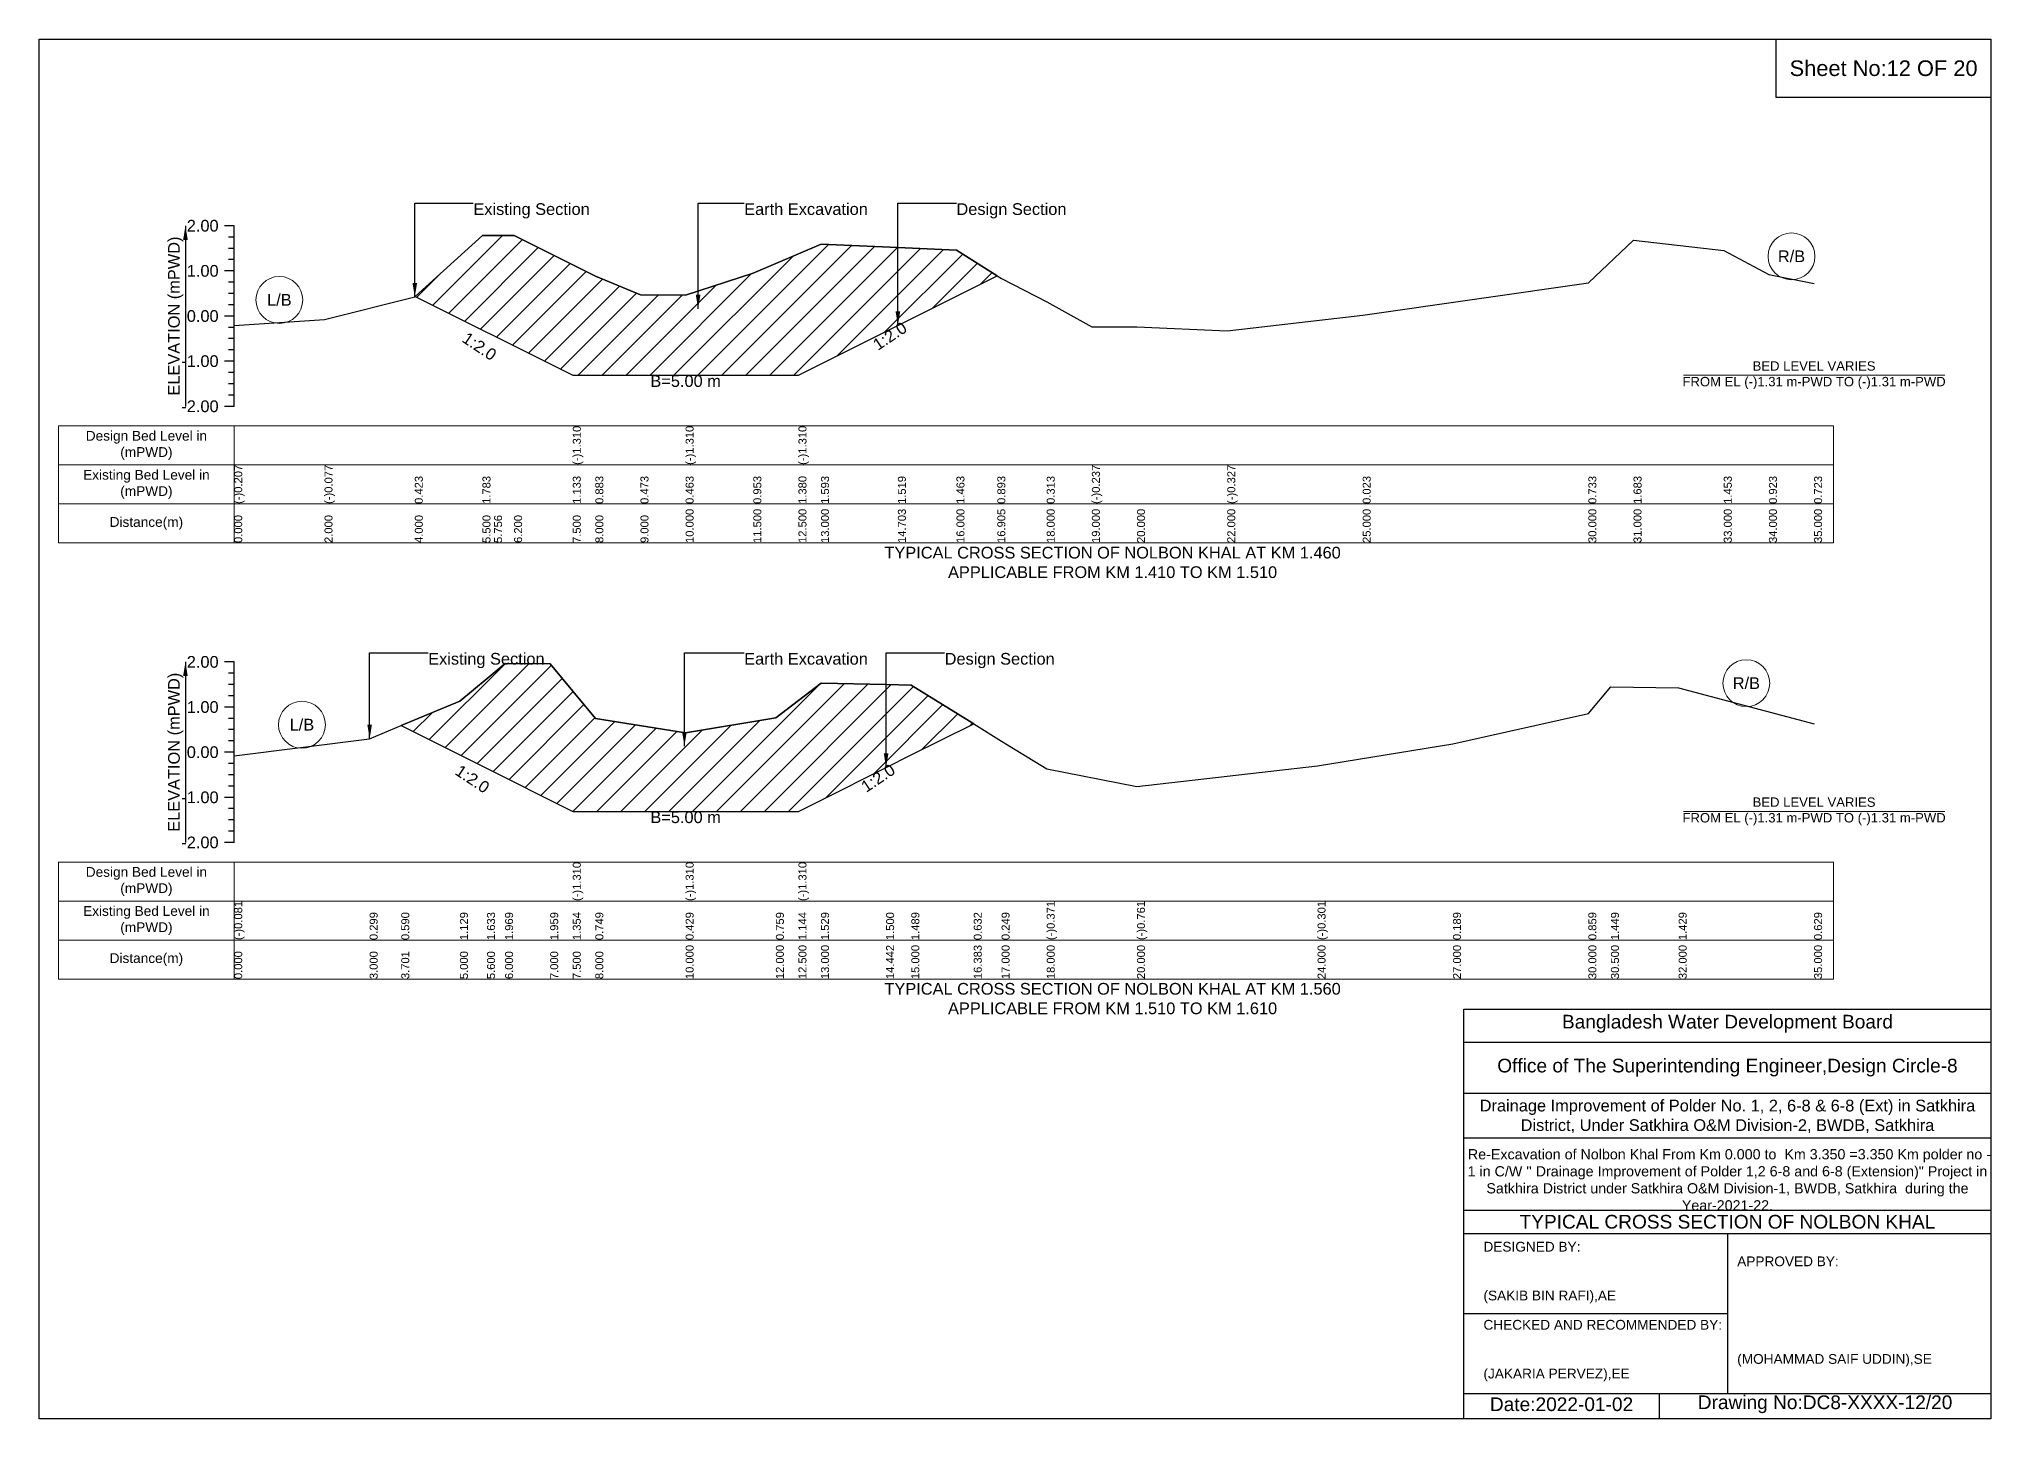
# Model space of a CAD drawing. Header units: inches. Extents: x 91000 to 298000, y -5656 to 0.
# Drawn here: x 210000 to 218000, y -5656 to 0 of the extents above; entities that cross this region are included whole.
import ezdxf

# ---------------------------------------------------------------- set-up
doc = ezdxf.new("R2010")
doc.units = ezdxf.units.IN
doc.header["$LTSCALE"] = 7
doc.header["$MEASUREMENT"] = 0
for name, color, linetype, lineweight in [('Cross section Data Border', 7, 'Continuous', 9), ('Cross Section Labels', 7, 'Continuous', 9), ('Existing_Bed_Level for Xsection', 7, 'Continuous', 25)]:
    doc.layers.add(name, color=color, linetype=linetype, lineweight=lineweight)
doc.styles.get("Standard").update_dxf_attribs({"font": 'arial.ttf'})
doc.dimstyles.get("Standard").update_dxf_attribs({"dimtxt": 0.18, "dimasz": 0.18, "dimexe": 0.18, "dimexo": 0.0625, "dimgap": 0.09, "dimtad": 0, "dimtih": 1, "dimtoh": 1, "dimdec": 4, "dimzin": 0, "dimdsep": 46, "dimtxsty": 'Standard', "dimcen": 0.09, "dimadec": 0, "dimazin": 0, "dimtfac": 1, "dimtdec": 4, "dimtofl": 0, "dimtmove": 0, "dimatfit": 3, "dimfxl": 1, "dimtolj": 1, "dimtzin": 0, "dimarcsym": 0})

msp = doc.modelspace()

# ---------------------------------------------------------------- hatches: boundary and pattern name
at = {"layer": 'Existing_Bed_Level for Xsection'}
h = msp.add_hatch(dxfattribs=at)
h.set_pattern_fill('ANSI31', color=256, scale=555, style=0)
h.paths.add_polyline_path([(211542.2, -1055.2), (211817.5, -1192.9), (211864.9, -1216.5), (211947, -1257.6), (212187.5, -1377.9), (212280, -1377.9), (212465, -1377.9), (212650, -1377.9), (212927.5, -1377.9), (213112.5, -1377.9), (213205, -1331.6), (213520, -1174.1), (213760, -1054.1), (213927.5, -970.4), (213760, -864.9), (213520, -854.4), (213205, -840.8), (213112.5, -880.3), (212927.5, -959.2), (212650, -1049.8), (212465, -1048), (212280, -972.1), (212187.5, -925.9), (211947, -805.7), (211864.9, -805.7), (211817.5, -805.7)])
h = msp.add_hatch(dxfattribs=at)
h.set_pattern_fill('ANSI31', color=256, scale=555, style=0)
h.paths.add_polyline_path([(211484.6, -2814.1), (211725, -2934.3), (211836.1, -2989.8), (211910, -3026.8), (212095, -3119.3), (212187.5, -3165.6), (212280, -3165.6), (212650, -3165.6), (213020, -3165.6), (213112.5, -3165.6), (213205, -3119.3), (213471.7, -2986), (213575, -2934.3), (213830.9, -2806.4), (213575, -2647.8), (213471.7, -2645.7), (213205, -2640.3), (213112.5, -2711.6), (213020, -2782.8), (212650, -2843.8), (212280, -2784.7), (212187.5, -2672.7), (212095, -2560.8), (211910, -2558.9), (211836.1, -2621.1), (211725, -2714.3)])

# ---------------------------------------------------------------- linework, layer by layer
for points in [[(210000, 0), (218000, 0), (218000, -5656), (210000, -5656)], [(217120, 0), (218000, 0), (218000, -240), (217120, -240)]]:
    msp.add_lwpolyline(points, close=True)
for points in [[(215840, -5656), (215840, -3976), (218000, -3976)], [(215840, -4112), (218000, -4112)], [(215840, -4320), (218000, -4320)], [(215840, -4504), (218000, -4504)], [(215840, -4800), (218000, -4800)], [(215840, -4896), (218000, -4896)], [(216920, -4896), (216920, -5552)], [(215840, -5224), (216920, -5224)], [(215840, -5552), (218000, -5552)], [(216640, -5552), (216640, -5656)]]:
    msp.add_lwpolyline(points)
at = {"layer": 'Cross section Data Border'}
for points in [[(210080, -1585.5), (217355, -1585.5), (217355, -2065.5), (210080, -2065.5)], [(210080, -3373.2), (217355, -3373.2), (217355, -3853.2), (210080, -3853.2)]]:
    msp.add_lwpolyline(points, close=True, dxfattribs=at)
for points in [[(210800, -1585.5), (210800, -2065.5)], [(210080, -1745.5), (217355, -1745.5)], [(210080, -1905.5), (217355, -1905.5)], [(210800, -3373.2), (210800, -3853.2)], [(210080, -3533.2), (217355, -3533.2)], [(210080, -3693.2), (217355, -3693.2)]]:
    msp.add_lwpolyline(points, dxfattribs=at)
at = {"layer": 'Cross Section Labels'}
for points in [[(216739.2, -1377.9), (217810.8, -1377.9)], [(216739.2, -3165.6), (217810.8, -3165.6)]]:
    msp.add_lwpolyline(points, dxfattribs=at)
for centre in [(217182.5, -890.8), (210985, -1069.3), (216997.5, -2640.3), (211077.5, -2810.6)]:
    msp.add_circle(centre, 96, dxfattribs=at)
at = {"layer": 'Existing_Bed_Level for Xsection'}
for points in [[(210800, -765.5), (210760, -765.5)], [(210800, -1505.5), (210800, -1320.5), (210800, -1135.5), (210800, -950.5), (210800, -765.5)], [(210800, -811.8), (210776, -811.8)], [(210800, -858), (210776, -858)], [(210800, -1173.8), (211170, -1149.8), (211540, -1057.2), (211542.2, -1055.2), (211817.5, -805.7), (211864.9, -805.7), (211947, -805.7), (212187.5, -925.9), (212187.5, -925.9), (212280, -972.1), (212465, -1048), (212650, -1049.8), (212650, -1049.8), (212927.5, -959.2), (213112.5, -880.3), (213112.5, -880.3), (213205, -840.8), (213520, -854.4), (213760, -864.9), (213927.5, -970.4), (213945, -981.4), (214130, -1077.6), (214315, -1179.3), (214500, -1179.3), (214870, -1196), (215425, -1131.2), (216350, -999.9), (216535, -824.2), (216905, -866.7), (217090, -964.8), (217275, -1001.8)], [(210800, -950.5), (210760, -950.5)], [(210800, -904.3), (210776, -904.3)], [(210800, -996.8), (210776, -996.8)], [(210800, -1043), (210776, -1043)], [(210800, -1089.3), (210776, -1089.3)], [(210800, -1135.5), (210760, -1135.5)], [(210800, -1181.8), (210776, -1181.8)], [(210800, -1228), (210776, -1228)], [(210800, -1274.3), (210776, -1274.3)], [(210800, -1320.5), (210760, -1320.5)], [(210800, -1366.8), (210776, -1366.8)], [(210800, -1413), (210776, -1413)], [(210800, -1505.5), (210760, -1505.5)], [(210800, -1459.3), (210776, -1459.3)], [(210800, -2553.2), (210760, -2553.2)], [(210800, -3293.2), (210800, -3108.2), (210800, -2923.2), (210800, -2738.2), (210800, -2553.2)], [(210800, -2938.2), (211355, -2867.9), (211484.6, -2814.1), (211725, -2714.3), (211836.1, -2621.1), (211910, -2558.9), (212095, -2560.8), (212187.5, -2672.7), (212187.5, -2672.7), (212280, -2784.7), (212650, -2843.8), (212650, -2843.8), (213020, -2782.8), (213112.5, -2711.6), (213112.5, -2711.6), (213205, -2640.3), (213471.7, -2645.7), (213575, -2647.8), (213830.9, -2806.4), (213945, -2877.2), (214130, -2991.8), (214500, -3064), (215240, -2978.9), (215795, -2888.2), (216350, -2764.3), (216442.5, -2655.2), (216720, -2658.8), (217275, -2806.8)], [(210800, -2599.5), (210776, -2599.5)], [(210800, -2645.7), (210776, -2645.7)], [(210800, -2692), (210776, -2692)], [(210800, -2738.2), (210760, -2738.2)], [(210800, -2784.5), (210776, -2784.5)], [(210800, -2830.7), (210776, -2830.7)], [(210800, -2877), (210776, -2877)], [(210800, -2923.2), (210760, -2923.2)], [(210800, -2969.5), (210776, -2969.5)], [(210800, -3015.7), (210776, -3015.7)], [(210800, -3108.2), (210760, -3108.2)], [(210800, -3062), (210776, -3062)], [(210800, -3154.5), (210776, -3154.5)], [(210800, -3200.7), (210776, -3200.7)], [(210800, -3247), (210776, -3247)], [(210800, -3293.2), (210760, -3293.2)]]:
    msp.add_lwpolyline(points, dxfattribs=at)
for points in [[(211542.2, -1055.2), (211542.2, -1055.2), (211817.5, -1192.9), (211864.9, -1216.5), (211947, -1257.6), (212187.5, -1377.9), (212187.5, -1377.9), (212280, -1377.9), (212465, -1377.9), (212650, -1377.9), (212650, -1377.9), (212927.5, -1377.9), (213112.5, -1377.9), (213112.5, -1377.9), (213205, -1331.6), (213520, -1174.1), (213760, -1054.1), (213927.5, -970.4), (213927.5, -970.4), (213927.5, -970.4), (213760, -864.9), (213520, -854.4), (213205, -840.8), (213112.5, -880.3), (213112.5, -880.3), (212927.5, -959.2), (212650, -1049.8), (212650, -1049.8), (212465, -1048), (212280, -972.1), (212187.5, -925.9), (212187.5, -925.9), (211947, -805.7), (211864.9, -805.7), (211817.5, -805.7), (211542.2, -1055.2)], [(211484.6, -2814.1), (211725, -2934.3), (211836.1, -2989.8), (211910, -3026.8), (212095, -3119.3), (212187.5, -3165.6), (212187.5, -3165.6), (212280, -3165.6), (212650, -3165.6), (212650, -3165.6), (213020, -3165.6), (213112.5, -3165.6), (213112.5, -3165.6), (213205, -3119.3), (213471.7, -2986), (213575, -2934.3), (213830.9, -2806.4), (213830.9, -2806.4), (213830.9, -2806.4), (213575, -2647.8), (213471.7, -2645.7), (213205, -2640.3), (213112.5, -2711.6), (213112.5, -2711.6), (213020, -2782.8), (212650, -2843.8), (212650, -2843.8), (212280, -2784.7), (212187.5, -2672.7), (212187.5, -2672.7), (212095, -2560.8), (211910, -2558.9), (211836.1, -2621.1), (211725, -2714.3)]]:
    msp.add_lwpolyline(points, close=True, dxfattribs=at)

# ---------------------------------------------------------------- texts
at = {"attachment_point": 5}
for s, insert, char_height in [('Sheet No:12 OF 20', (217560, -120), 64), ('Bangladesh Water Development Board', (216920, -4036), 56), ('Office of The Superintending Engineer,Design Circle-8', (216920, -4216), 56)]:
    msp.add_mtext(s, dxfattribs=dict(at, insert=insert, char_height=char_height))
for s, insert, char_height, width, attachment_point in [('Drainage Improvement of Polder No. 1, 2, 6-8 & 6-8 (Ext) in Satkhira District, Under Satkhira O&M Division-2, BWDB, Satkhira', (216920, -4416), 48, 2240, 5), (' Re-Excavation of Nolbon Khal From Km 0.000 to  Km 3.350 =3.350 Km polder no - 1 in C/W \'\' Drainage Improvement of Polder 1,2 6-8 and 6-8 (Extension)" Project in Satkhira District under Satkhira O&M Division-1, BWDB, Satkhira  during the Year-2021-22. ', (216920, -4676), 41.8678, 2160, 5), ('TYPICAL CROSS SECTION OF NOLBON KHAL', (216920, -4848), 56, 2240, 5), ('DESIGNED BY:^J^J^J(SAKIB BIN RAFI),AE', (215920, -5056), 40, 1120, 4), ('APPROVED BY:^J^J^J^J^J^J(MOHAMMAD SAIF UDDIN),SE', (216960, -5216), 40, 1120, 4), ('CHECKED AND RECOMMENDED BY:^J^J^J(JAKARIA PERVEZ),EE', (215920, -5376), 40, 1120, 4), ('Date:2022-01-02', (216240, -5596), 56, 1120, 5), ('Drawing No:DC8-XXXX-12/20', (217320, -5596), 56, 1760, 5)]:
    msp.add_mtext(s, dxfattribs=dict(insert=insert, char_height=char_height, width=width, attachment_point=attachment_point))
at = {"layer": 'Cross section Data Border', "char_height": 40, "width": 640, "attachment_point": 5}
for s, insert in [('Design Bed Level in (mPWD)', (210440, -1665.5)), ('Existing Bed Level in (mPWD)', (210440, -1825.5)), ('Distance(m)', (210440, -1985.5)), ('Design Bed Level in (mPWD)', (210440, -3453.2)), ('Existing Bed Level in (mPWD)', (210440, -3613.2)), ('Distance(m)', (210440, -3773.2))]:
    msp.add_mtext(s, dxfattribs=dict(at, insert=insert))
at = {"layer": 'Cross Section Labels'}
for s, insert, char_height, attachment_point in [('Existing Section', (211780, -673), 48, 1), ('Earth Excavation', (212890, -673), 48, 1), ('Design Section', (213760, -673), 48, 1), ('R/B', (217182.5, -890.8), 48, 5), ('L/B', (210985, -1069.3), 48, 5), ('BED LEVEL VARIES ^JFROM EL (-)1.31 m-PWD TO (-)1.31 m-PWD', (217275, -1377.9), 38.4, 5), ('B=5.00 m', (212650, -1377.9), 48, 2), ('TYPICAL CROSS SECTION OF NOLBON KHAL AT KM 1.460^JAPPLICABLE FROM KM 1.410 TO KM 1.510', (214400, -2145.5), 48, 5), ('Existing Section', (211595, -2516.2), 48, 1), ('Earth Excavation', (212890, -2516.2), 48, 1), ('Design Section', (213711.7, -2516.2), 48, 1), ('R/B', (216997.5, -2640.3), 48, 5), ('L/B', (211077.5, -2810.6), 48, 5), ('BED LEVEL VARIES ^JFROM EL (-)1.31 m-PWD TO (-)1.31 m-PWD', (217275, -3165.6), 38.4, 5), ('B=5.00 m', (212650, -3165.6), 48, 2), ('TYPICAL CROSS SECTION OF NOLBON KHAL AT KM 1.560^JAPPLICABLE FROM KM 1.510 TO KM 1.610', (214400, -3933.2), 48, 5)]:
    msp.add_mtext(s, dxfattribs=dict(at, insert=insert, char_height=char_height, attachment_point=attachment_point))
at = {"layer": 'Cross Section Labels', "char_height": 48, "attachment_point": 2}
for insert, rotation in [((213473.7, -1197.2), 33.69007), ((211818.6, -1239.7), 326.30993), ((211789.8, -3013), 326.30993), ((213425.4, -3009.1), 33.69007)]:
    msp.add_mtext('1:2.0', dxfattribs=dict(at, insert=insert, rotation=rotation))
at = {"layer": 'Existing_Bed_Level for Xsection', "char_height": 48, "attachment_point": 6}
for s, insert in [('2.00', (210736, -765.5)), ('1.00', (210736, -950.5)), ('0.00', (210736, -1135.5)), ('-1.00', (210736, -1320.5)), ('-2.00', (210736, -1505.5)), ('2.00', (210736, -2553.2)), ('1.00', (210736, -2738.2)), ('0.00', (210736, -2923.2)), ('-1.00', (210736, -3108.2)), ('-2.00', (210736, -3293.2))]:
    msp.add_mtext(s, dxfattribs=dict(at, insert=insert))
at = {"layer": 'Existing_Bed_Level for Xsection', "rotation": 90}
for s, insert, char_height, attachment_point in [('ELEVATION (mPWD)', (210560, -1135.5), 48, 5), ('(-)1.310', (212187.5, -1745.5), 32.8, 1), ('(-)1.310', (212650, -1745.5), 32.8, 1), ('(-)1.310', (213112.5, -1745.5), 32.8, 1), ('(-)0.207', (210800, -1905.5), 32.8, 1), ('(-)0.077', (211170, -1905.5), 32.8, 1), ('(-)0.237', (214315, -1905.5), 32.8, 1), ('(-)0.327', (214870, -1905.5), 32.8, 1), ('0.423', (211540, -1905.5), 32.8, 1), ('1.783', (211817.5, -1905.5), 32.8, 1), ('1.133', (212187.5, -1905.5), 32.8, 1), ('0.883', (212280, -1905.5), 32.8, 1), ('0.473', (212465, -1905.5), 32.8, 1), ('0.463', (212650, -1905.5), 32.8, 1), ('0.953', (212927.5, -1905.5), 32.8, 1), ('1.380', (213112.5, -1905.5), 32.8, 1), ('1.593', (213205, -1905.5), 32.8, 1), ('1.519', (213520, -1905.5), 32.8, 1), ('1.463', (213760, -1905.5), 32.8, 1), ('0.893', (213927.5, -1905.5), 32.8, 1), ('0.313', (214130, -1905.5), 32.8, 1), ('0.023', (215425, -1905.5), 32.8, 1), ('0.733', (216350, -1905.5), 32.8, 1), ('1.683', (216535, -1905.5), 32.8, 1), ('1.453', (216905, -1905.5), 32.8, 1), ('0.923', (217090, -1905.5), 32.8, 1), ('0.723', (217275, -1905.5), 32.8, 1), ('0.000', (210800, -2065.5), 32.8, 1), ('2.000', (211170, -2065.5), 32.8, 1), ('4.000', (211540, -2065.5), 32.8, 1), ('5.500', (211817.5, -2065.5), 32.8, 1), ('5.756', (211864.9, -2065.5), 32.8, 1), ('6.200', (211947, -2065.5), 32.8, 1), ('7.500', (212187.5, -2065.5), 32.8, 1), ('8.000', (212280, -2065.5), 32.8, 1), ('9.000', (212465, -2065.5), 32.8, 1), ('10.000', (212650, -2065.5), 32.8, 1), ('11.500', (212927.5, -2065.5), 32.8, 1), ('12.500', (213112.5, -2065.5), 32.8, 1), ('13.000', (213205, -2065.5), 32.8, 1), ('14.703', (213520, -2065.5), 32.8, 1), ('16.000', (213760, -2065.5), 32.8, 1), ('16.905', (213927.5, -2065.5), 32.8, 1), ('18.000', (214130, -2065.5), 32.8, 1), ('19.000', (214315, -2065.5), 32.8, 1), ('20.000', (214500, -2065.5), 32.8, 1), ('22.000', (214870, -2065.5), 32.8, 1), ('25.000', (215425, -2065.5), 32.8, 1), ('30.000', (216350, -2065.5), 32.8, 1), ('31.000', (216535, -2065.5), 32.8, 1), ('33.000', (216905, -2065.5), 32.8, 1), ('34.000', (217090, -2065.5), 32.8, 1), ('35.000', (217275, -2065.5), 32.8, 1), ('ELEVATION (mPWD)', (210560, -2923.2), 48, 5), ('(-)1.310', (212187.5, -3533.2), 32.8, 1), ('(-)1.310', (212650, -3533.2), 32.8, 1), ('(-)1.310', (213112.5, -3533.2), 32.8, 1), ('(-)0.081', (210800, -3693.2), 32.8, 1), ('0.299', (211355, -3693.2), 32.8, 1), ('0.590', (211484.6, -3693.2), 32.8, 1), ('1.129', (211725, -3693.2), 32.8, 1), ('1.633', (211836.1, -3693.2), 32.8, 1), ('1.969', (211910, -3693.2), 32.8, 1), ('1.959', (212095, -3693.2), 32.8, 1), ('1.354', (212187.5, -3693.2), 32.8, 1), ('0.749', (212280, -3693.2), 32.8, 1), ('0.429', (212650, -3693.2), 32.8, 1), ('0.759', (213020, -3693.2), 32.8, 1), ('1.144', (213112.5, -3693.2), 32.8, 1), ('1.529', (213205, -3693.2), 32.8, 1), ('1.500', (213471.7, -3693.2), 32.8, 1), ('1.489', (213575, -3693.2), 32.8, 1), ('0.632', (213830.9, -3693.2), 32.8, 1), ('0.249', (213945, -3693.2), 32.8, 1), ('(-)0.371', (214130, -3693.2), 32.8, 1), ('(-)0.761', (214500, -3693.2), 32.8, 1), ('(-)0.301', (215240, -3693.2), 32.8, 1), ('0.189', (215795, -3693.2), 32.8, 1), ('0.859', (216350, -3693.2), 32.8, 1), ('1.449', (216442.5, -3693.2), 32.8, 1), ('1.429', (216720, -3693.2), 32.8, 1), ('0.629', (217275, -3693.2), 32.8, 1), ('0.000', (210800, -3853.2), 32.8, 1), ('3.000', (211355, -3853.2), 32.8, 1), ('3.701', (211484.6, -3853.2), 32.8, 1), ('5.000', (211725, -3853.2), 32.8, 1), ('5.600', (211836.1, -3853.2), 32.8, 1), ('6.000', (211910, -3853.2), 32.8, 1), ('7.000', (212095, -3853.2), 32.8, 1), ('7.500', (212187.5, -3853.2), 32.8, 1), ('8.000', (212280, -3853.2), 32.8, 1), ('10.000', (212650, -3853.2), 32.8, 1), ('12.000', (213020, -3853.2), 32.8, 1), ('12.500', (213112.5, -3853.2), 32.8, 1), ('13.000', (213205, -3853.2), 32.8, 1), ('14.442', (213471.7, -3853.2), 32.8, 1), ('15.000', (213575, -3853.2), 32.8, 1), ('16.383', (213830.9, -3853.2), 32.8, 1), ('17.000', (213945, -3853.2), 32.8, 1), ('18.000', (214130, -3853.2), 32.8, 1), ('20.000', (214500, -3853.2), 32.8, 1), ('24.000', (215240, -3853.2), 32.8, 1), ('27.000', (215795, -3853.2), 32.8, 1), ('30.000', (216350, -3853.2), 32.8, 1), ('30.500', (216442.5, -3853.2), 32.8, 1), ('32.000', (216720, -3853.2), 32.8, 1), ('35.000', (217275, -3853.2), 32.8, 1)]:
    msp.add_mtext(s, dxfattribs=dict(at, insert=insert, char_height=char_height, attachment_point=attachment_point))

# ---------------------------------------------------------------- leaders
at = {"layer": 'Cross Section Labels', "annotation_type": 0, "has_hookline": 1, "hookline_direction": 0}
for points, text_width in [([(211540, -1057.2), (211540, -673), (211779.9, -673)], 467.2), ([(212701.2, -1105.8), (212701.2, -673), (212889.9, -673)], 497), ([(213520, -1174.1), (213520, -673), (213759.9, -673)], 441.2), ([(211355, -2867.9), (211355, -2516.2), (211594.9, -2516.2)], 467.2), ([(212645.1, -2897.8), (212645.1, -2516.2), (212889.9, -2516.2)], 497), ([(213471.7, -2986), (213471.7, -2516.2), (213711.6, -2516.2)], 441.2)]:
    msp.add_leader(points, dimstyle='Standard', override={"dimasz": 57.6}, dxfattribs=dict(at, text_width=text_width))
at = {"layer": 'Existing_Bed_Level for Xsection'}
for points in [[(210600, -765.5), (210600, -1505.5)], [(210600, -2553.2), (210600, -3293.2)]]:
    msp.add_leader(points, dimstyle='Standard', override={"dimasz": 57.6}, dxfattribs=at)

doc.saveas('drawing.dxf')
